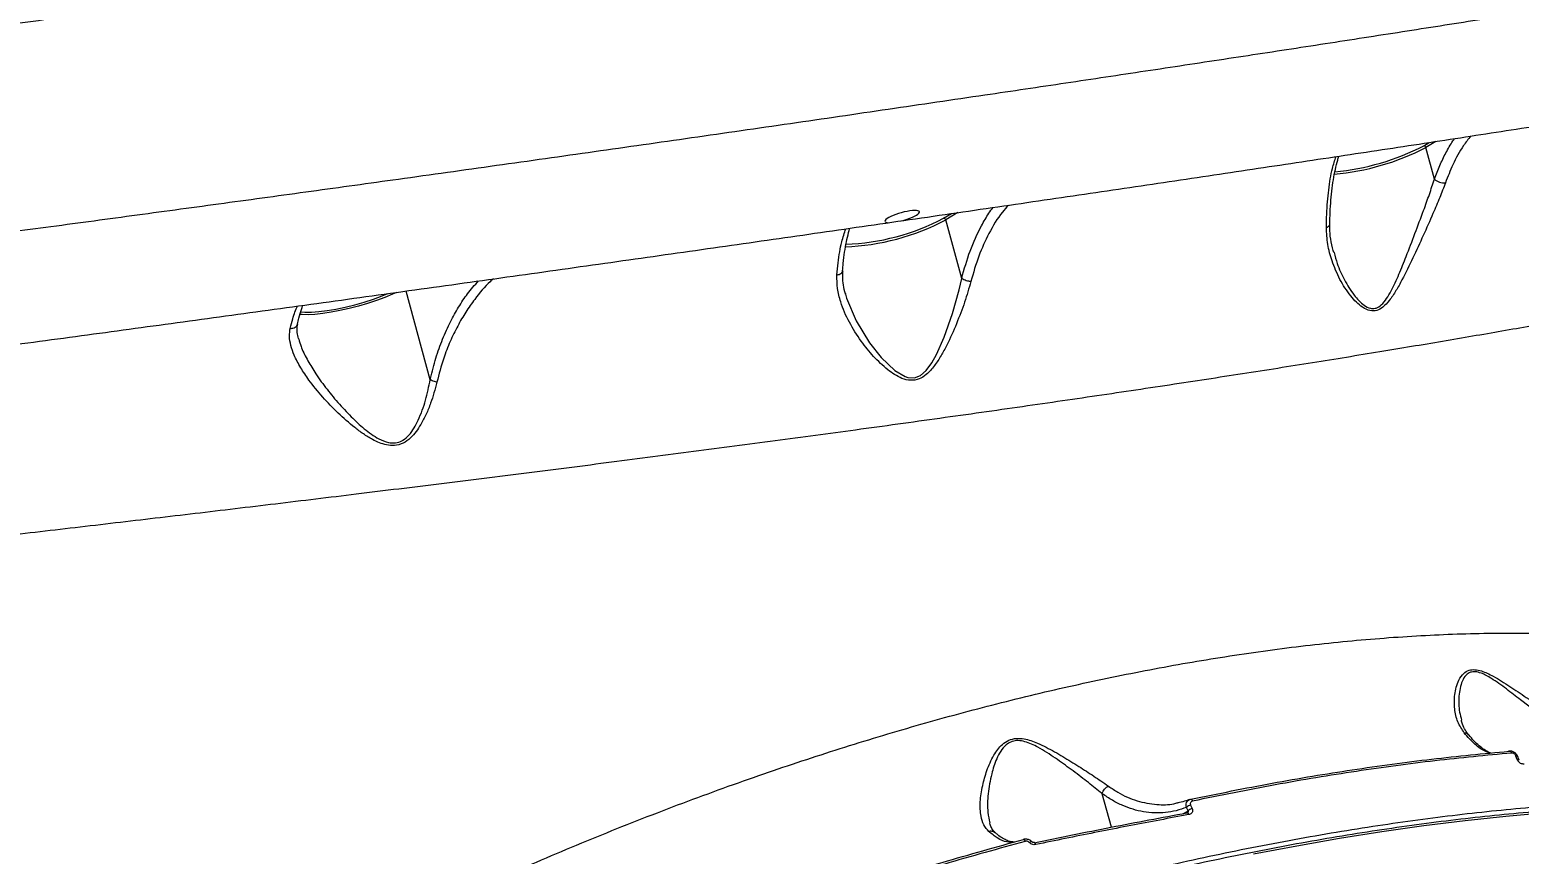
# Model space of a CAD drawing. Header units: millimetres. Extents: x -9609 to 9022, y -7175 to 8108.
# Drawn here: x -4907.3 to -4530.2, y 5036.6 to 5245.4 of the extents above; entities that cross this region are included whole.
import ezdxf

# ---------------------------------------------------------------- set-up
doc = ezdxf.new("R2010")
doc.units = ezdxf.units.MM
for name, color, linetype in [('DIKOM_ОБЪЕКТ', 7, 'Continuous'), ('DIKOM_РАЗМЕР_ЗОНА', 7, 'Continuous'), ('DIKOM_РАЗМЕР_ОБЪЕКТА', 7, 'Continuous')]:
    doc.layers.add(name, color=color, linetype=linetype)
doc.styles.add('style1', font='arial.ttf', dxfattribs={"width": 0.8})
doc.dimstyles.new('1-50', dxfattribs={"dimtxt": 300, "dimasz": 200, "dimexe": 100, "dimexo": 0, "dimgap": 100, "dimtad": 1, "dimtxsty": 'style1', "dimcen": 200, "dimclrd": 7, "dimclre": 7, "dimclrt": 7, "dimadec": 1, "dimazin": 2, "dimtfac": 1, "dimtmove": 0, "dimatfit": 2, "dimfxl": 0, "dimlwd": 25, "dimlwe": 18, "dimarcsym": 0})

# ---------------------------------------------------------------- blocks, each defined once
blk = doc.blocks.new('*D10')
at = {"layer": 'Defpoints', "color": 0, "transparency": 16777216}
for p in [(-405.54, 6589.16), (-8044.66, -3492.79), (424.09, -3492.79)]:
    blk.add_point(p, dxfattribs=at)
at = {"layer": 'DIKOM_РАЗМЕР_ОБЪЕКТА', "color": 7, "lineweight": 18, "transparency": 16777216}
for p, q in [((-405.54, 6589.16), (-8144.66, 6589.16)), ((424.09, -3492.79), (-8144.66, -3492.79))]:
    blk.add_line(p, q, dxfattribs=at)
at = {"layer": 'DIKOM_РАЗМЕР_ОБЪЕКТА', "color": 7, "lineweight": 25, "transparency": 16777216}
blk.add_line((-8044.66, 6389.16), (-8044.66, -3292.79), dxfattribs=at)
at = {"layer": 'DIKOM_РАЗМЕР_ОБЪЕКТА', "color": 7, "transparency": 16777216}
for points in [[(-8077.99, 6389.16), (-8011.32, 6389.16), (-8044.66, 6589.16)], [(-8077.99, -3292.79), (-8011.32, -3292.79), (-8044.66, -3492.79)]]:
    blk.add_solid(points, dxfattribs=at)
at = {"layer": 'DIKOM_РАЗМЕР_ОБЪЕКТА', "color": 7, "transparency": 16777216, "insert": (-8297.83, 1541.5), "char_height": 300, "attachment_point": 5, "rotation": 90, "style": 'style1'}
blk.add_mtext('10100', dxfattribs=at)
blk = doc.blocks.new('*D13')
at = {"layer": 'Defpoints', "color": 0, "transparency": 16777216}
for p in [(-4933.28, 8107.63), (-9158.98, -4977.79), (-1652.91, -4977.79)]:
    blk.add_point(p, dxfattribs=at)
at = {"layer": 'DIKOM_РАЗМЕР_ЗОНА', "color": 7, "lineweight": 18, "transparency": 16777216}
for p, q in [((-4933.28, 8107.63), (-9258.98, 8107.63)), ((-1652.91, -4977.79), (-9258.98, -4977.79))]:
    blk.add_line(p, q, dxfattribs=at)
at = {"layer": 'DIKOM_РАЗМЕР_ЗОНА', "color": 7, "lineweight": 25, "transparency": 16777216}
blk.add_line((-9158.98, 7907.63), (-9158.98, -4777.79), dxfattribs=at)
at = {"layer": 'DIKOM_РАЗМЕР_ЗОНА', "color": 7, "transparency": 16777216}
for points in [[(-9192.32, 7907.63), (-9125.65, 7907.63), (-9158.98, 8107.63)], [(-9192.32, -4777.79), (-9125.65, -4777.79), (-9158.98, -4977.79)]]:
    blk.add_solid(points, dxfattribs=at)
at = {"layer": 'DIKOM_РАЗМЕР_ЗОНА', "color": 7, "transparency": 16777216, "insert": (-9412.26, 1541.5), "char_height": 300, "attachment_point": 5, "rotation": 90, "style": 'style1'}
blk.add_mtext('13100', dxfattribs=at)

msp = doc.modelspace()

# ---------------------------------------------------------------- linework, layer by layer
at = {"layer": 'DIKOM_ОБЪЕКТ', "color": 7, "linetype": 'Continuous', "lineweight": 15}
for p, q in [((-4554.342, 5216.054), (-4552.943, 5216.886)), ((-4551.257, 5217.143), (-4553.815, 5215.623)), ((-4551.633, 5207.622), (-4553.815, 5215.623)), ((-4675.917, 5197.704), (-4673.934, 5198.883)), ((-4672.276, 5199.124), (-4675.39, 5197.273)), ((-4671.345, 5182.445), (-4675.39, 5197.273)), ((-4577.088, 5189.182), (-4577.033, 5188.99)), ((-4805.901, 5156.807), (-4812.024, 5179.251)), ((-4700.783, 5178.659), (-4700.723, 5178.421)), ((-4839.239, 5167.235), (-4839.193, 5167.084)), ((-4542.948, 5066.844), (-4542.974, 5066.873)), ((-4530.678, 5060.619), (-4530.994, 5061.482)), ((-4633.436, 5043.489), (-4635.747, 5051.958)), ((-4613.598, 5050.488), (-4613.352, 5050.563)), ((-4616.671, 5049.679), (-4616.469, 5049.733)), ((-4615.199, 5046.938), (-4614.027, 5047.635)), ((-4614.027, 5047.635), (-4614.413, 5048.491)), ((-4613.374, 5049.065), (-4612.99, 5048.211))]:
    msp.add_line(p, q, dxfattribs=at)
at = {"layer": 'DIKOM_ОБЪЕКТ', "color": 7, "linetype": 'Continuous', "lineweight": 15, "flags": 128}
for points in [[(-4700.723, 5178.421), (-4700.475, 5177.434), (-4698.055, 5171.705), (-4694.681, 5166.177), (-4691.751, 5162.407), (-4688.273, 5159.103), (-4685.677, 5157.585), (-4685.001, 5157.376), (-4683.274, 5157.299), (-4681.79, 5157.875), (-4680.315, 5159.152), (-4678.912, 5161.056), (-4677.754, 5163.152), (-4675.803, 5167.589), (-4673.684, 5173.594), (-4671.993, 5179.595), (-4671.342, 5182.434), (-4671.342, 5182.438), (-4671.342, 5182.438)], [(-4814.453, 5178.904), (-4815.462, 5178.443), (-4817.41, 5177.635), (-4819.529, 5176.852), (-4821.774, 5176.111), (-4824.096, 5175.428), (-4826.444, 5174.817), (-4828.768, 5174.293), (-4831.018, 5173.866), (-4833.143, 5173.545), (-4835.099, 5173.338), (-4836.844, 5173.25), (-4838.337, 5173.281), (-4838.954, 5173.338)], [(-4838.806, 5173.992), (-4837.618, 5173.896), (-4835.993, 5173.908), (-4834.112, 5174.049), (-4832.023, 5174.317), (-4829.775, 5174.703), (-4827.422, 5175.2), (-4825.022, 5175.794), (-4822.632, 5176.472), (-4820.31, 5177.217), (-4818.112, 5178.012), (-4816.658, 5178.594)], [(-4532.726, 5062.716), (-4532.643, 5062.736), (-4532.559, 5062.733), (-4532.474, 5062.706), (-4532.392, 5062.656), (-4532.313, 5062.585), (-4532.24, 5062.494), (-4532.174, 5062.386), (-4532.117, 5062.262)], [(-4530.175, 5060.433), (-4530.202, 5060.484), (-4530.257, 5060.536), (-4530.334, 5060.576), (-4530.432, 5060.604), (-4530.547, 5060.618), (-4530.678, 5060.619)], [(-4613.352, 5050.563), (-4613.296, 5050.579), (-4613.236, 5050.572), (-4613.173, 5050.542), (-4613.108, 5050.489), (-4613.043, 5050.416), (-4612.979, 5050.324), (-4612.919, 5050.214), (-4612.864, 5050.09)], [(-4614.334, 5047.102), (-4614.28, 5047.137), (-4614.257, 5047.143)], [(-4614.257, 5047.143), (-4614.22, 5047.145), (-4614.156, 5047.125), (-4614.09, 5047.079), (-4614.023, 5047.006), (-4613.959, 5046.911), (-4613.897, 5046.794), (-4613.84, 5046.659)], [(-4523.343, 5047.141), (-4533.542, 5046.226), (-4543.884, 5045.114), (-4554.36, 5043.805), (-4564.96, 5042.3), (-4575.676, 5040.601), (-4586.498, 5038.709), (-4597.42, 5036.626)], [(-4655.692, 5040.377), (-4655.65, 5040.39), (-4655.603, 5040.38), (-4655.55, 5040.348), (-4655.495, 5040.294), (-4655.438, 5040.219), (-4655.38, 5040.125), (-4655.321, 5040.015), (-4655.266, 5039.891)], [(-4653.572, 5039.787), (-4653.613, 5039.809), (-4653.682, 5039.809), (-4653.774, 5039.783), (-4653.884, 5039.732), (-4654.009, 5039.657), (-4654.145, 5039.562)], [(-4652.94, 5039.582), (-4652.91, 5039.582), (-4652.859, 5039.559), (-4652.806, 5039.509), (-4652.75, 5039.434), (-4652.695, 5039.335), (-4652.641, 5039.215), (-4652.588, 5039.078)]]:
    msp.add_lwpolyline(points, dxfattribs=at)
at = {"layer": 'DIKOM_ОБЪЕКТ', "color": 7, "linetype": 'Continuous', "lineweight": 15}
for centre, radius, start, end in [((-4582.137, 5269.399), 60.152, 275.02796, 297.52225), ((-4554.351, 5215.506), 0.549, 12.34545, 88.99947), ((-4582.483, 5270.647), 62.044, 275.03765, 297.52016), ((-4549.214, 5210.102), 3.465, 225.72071, 275.93424), ((-4702.887, 5249.067), 58.64, 271.98271, 297.9634), ((-4702.71, 5248.473), 57.405, 272.00792, 297.82311), ((-4675.926, 5197.156), 0.549, 12.34492, 89.01553), ((-4579.188, 5196.429), 1.084, 280.43323, 346.67098), ((-4544.072, 5065.865), 1.49, 42.53631, 89.94383), ((-4530.878, 5061.018), 0.479, 36.58271, 103.94349), ((-4612.872, 5046.929), 2.194, 103.23625, 134.62138), ((-4612.49, 5046.09), 2.179, 103.24881, 134.85481)]:
    msp.add_arc(centre, radius, start, end, dxfattribs=at)
for start_param, end_param in [(1.055701, 3.7423601), (4.5872588, 7.3388863)]:
    msp.add_ellipse((-4686.394, 5198.116), major_axis=(4.371, 1.226), ratio=0.220019, start_param=start_param, end_param=end_param, dxfattribs=at)
for points, knots in [([(-4469.843, 5310.388), (-4475.137, 5309.566), (-4485.73, 5307.921), (-4502.361, 5305.371), (-4519.495, 5302.766), (-4537.325, 5300.079), (-4555.832, 5297.313), (-4575.004, 5294.47), (-4594.621, 5291.581), (-4614.455, 5288.68), (-4634.463, 5285.77), (-4654.603, 5282.858), (-4675.027, 5279.921), (-4695.894, 5276.934), (-4717.183, 5273.902), (-4738.866, 5270.828), (-4760.697, 5267.748), (-4782.429, 5264.695), (-4804.028, 5261.673), (-4825.459, 5258.688), (-4846.879, 5255.717), (-4868.454, 5252.737), (-4890.148, 5249.755), (-4911.926, 5246.774), (-4933.535, 5243.83), (-4954.72, 5240.959), (-4975.455, 5238.163), (-4995.721, 5235.446), (-5015.684, 5232.785), (-5035.494, 5230.161), (-5055.107, 5227.581), (-5074.482, 5225.052), (-5093.392, 5222.604), (-5112.818, 5220.112), (-5132.6, 5217.603), (-5152.654, 5215.09), (-5165.319, 5213.534), (-5171.649, 5212.756)], [0, 0, 0, 0, 0.0277162, 0.0554554, 0.0831954, 0.1109107, 0.1394316, 0.1679794, 0.1965258, 0.2250477, 0.2527589, 0.2804942, 0.308231, 0.3359418, 0.3644571, 0.3929979, 0.4215384, 0.4500531, 0.4777908, 0.505552, 0.5333131, 0.5610503, 0.5895953, 0.6181663, 0.6467363, 0.6752816, 0.7029903, 0.730722, 0.7584544, 0.786163, 0.8146745, 0.8432131, 0.8717507, 0.9002629, 0.9335017, 0.9667609, 1, 1, 1, 1]), ([(-5329.972, 5150.44), (-5329.985, 5150.418), (-5330.116, 5150.185), (-5329.519, 5149.845), (-5328.083, 5149.443), (-5325.59, 5149.182), (-5322.185, 5149.051), (-5317.882, 5149.055), (-5312.719, 5149.187), (-5306.737, 5149.441), (-5299.906, 5149.819), (-5292.157, 5150.324), (-5283.471, 5150.963), (-5273.836, 5151.74), (-5263.36, 5152.645), (-5252.167, 5153.668), (-5240.298, 5154.803), (-5227.8, 5156.046), (-5214.587, 5157.402), (-5200.55, 5158.884), (-5185.681, 5160.494), (-5169.984, 5162.233), (-5153.636, 5164.081), (-5136.839, 5166.015), (-5119.633, 5168.029), (-5102.067, 5170.116), (-5084.005, 5172.292), (-5065.303, 5174.576), (-5045.969, 5176.967), (-5026.021, 5179.465), (-5005.686, 5182.041), (-4985.199, 5184.664), (-4964.601, 5187.331), (-4943.932, 5190.033), (-4923.038, 5192.791), (-4901.757, 5195.628), (-4880.112, 5198.54), (-4858.133, 5201.526), (-4836.072, 5204.553), (-4813.063, 5207.738), (-4789.139, 5211.084), (-4764.358, 5214.586), (-4739.512, 5218.133), (-4714.663, 5221.718), (-4689.876, 5225.33), (-4666.632, 5228.752), (-4644.931, 5231.979), (-4624.745, 5235.006), (-4604.883, 5238.012), (-4585.199, 5241.019), (-4565.735, 5244.022), (-4546.534, 5247.014), (-4527.819, 5249.961), (-4509.813, 5252.828), (-4492.529, 5255.61), (-4475.966, 5258.307), (-4459.984, 5260.941), (-4444.465, 5263.533), (-4429.458, 5266.075), (-4415.004, 5268.562), (-4401.275, 5270.965), (-4388.416, 5273.258), (-4376.429, 5275.439), (-4365.302, 5277.51), (-4354.95, 5279.485), (-4345.3, 5281.379), (-4336.403, 5283.184), (-4328.292, 5284.895), (-4321.068, 5286.49), (-4314.807, 5287.949), (-4309.494, 5289.274), (-4305.101, 5290.469), (-4301.59, 5291.545), (-4298.93, 5292.511), (-4297.228, 5293.352), (-4296.434, 5293.972), (-4296.565, 5294.254), (-4296.609, 5294.347)], [0, 0, 0, 0, 0.001385, 0.0145913, 0.0281764, 0.0417741, 0.055372, 0.0689572, 0.0821837, 0.0954218, 0.1086596, 0.1218862, 0.1354982, 0.1491228, 0.1627472, 0.1763593, 0.1895867, 0.2028259, 0.2160651, 0.2292927, 0.2429049, 0.2565298, 0.2701548, 0.2837667, 0.2969774, 0.3101995, 0.323421, 0.3366318, 0.3502248, 0.3638306, 0.377436, 0.3910291, 0.4042406, 0.4174639, 0.4306871, 0.4438985, 0.457494, 0.4711018, 0.4847092, 0.4983044, 0.5135873, 0.5288788, 0.5441619, 0.5597743, 0.575397, 0.5910097, 0.6042386, 0.6174788, 0.6307192, 0.6439484, 0.6575617, 0.6711873, 0.6848134, 0.6984267, 0.7116328, 0.7248506, 0.7380683, 0.7512744, 0.764863, 0.778464, 0.792065, 0.8056534, 0.8188814, 0.8321208, 0.8453601, 0.858588, 0.8722021, 0.8858288, 0.8994554, 0.9130696, 0.926293, 0.9395278, 0.9527626, 0.9659858, 0.9795953, 0.9932172, 1, 1, 1, 1]), ([(-5330.005, 5150.439), (-5330.004, 5150.363), (-5329.994, 5149.245), (-5329.665, 5147.111), (-5329.017, 5144.107), (-5328.055, 5141.246), (-5326.854, 5138.555), (-5325.432, 5136.054), (-5323.831, 5133.764), (-5322.09, 5131.701), (-5320.255, 5129.875), (-5318.375, 5128.292), (-5316.497, 5126.947), (-5314.662, 5125.823), (-5312.895, 5124.897), (-5311.214, 5124.144), (-5309.621, 5123.534), (-5308.109, 5123.041), (-5306.662, 5122.643), (-5305.259, 5122.321), (-5303.877, 5122.061), (-5302.48, 5121.85), (-5301.015, 5121.681), (-5299.4, 5121.547), (-5297.454, 5121.445), (-5294.902, 5121.391), (-5291.926, 5121.414), (-5288.611, 5121.508), (-5285.211, 5121.653), (-5281.577, 5121.848), (-5277.652, 5122.094), (-5273.529, 5122.383), (-5269.177, 5122.712), (-5264.565, 5123.086), (-5259.705, 5123.5), (-5254.581, 5123.956), (-5249.188, 5124.454), (-5243.52, 5124.995), (-5237.592, 5125.576), (-5231.401, 5126.198), (-5224.951, 5126.86), (-5218.229, 5127.565), (-5211.247, 5128.309), (-5204.029, 5129.091), (-5196.595, 5129.908), (-5188.933, 5130.762), (-5181.03, 5131.653), (-5172.871, 5132.585), (-5164.474, 5133.553), (-5155.854, 5134.558), (-5147.005, 5135.6), (-5137.927, 5136.678), (-5128.648, 5137.789), (-5119.174, 5138.934), (-5109.51, 5140.109), (-5099.638, 5141.319), (-5089.571, 5142.562), (-5079.334, 5143.834), (-5068.956, 5145.131), (-5058.438, 5146.455), (-5047.757, 5147.806), (-5036.906, 5149.187), (-5025.893, 5150.597), (-5014.746, 5152.031), (-5003.461, 5153.491), (-4992.036, 5154.976), (-4980.494, 5156.484), (-4968.858, 5158.012), (-4957.135, 5159.558), (-4945.316, 5161.124), (-4933.401, 5162.71), (-4921.408, 5164.314), (-4909.358, 5165.932), (-4897.27, 5167.562), (-4885.156, 5169.203), (-4872.999, 5170.856), (-4860.779, 5172.525), (-4848.485, 5174.211), (-4836.133, 5175.911), (-4823.74, 5177.624), (-4811.32, 5179.348), (-4798.894, 5181.079), (-4786.477, 5182.816), (-4774.087, 5184.556), (-4761.742, 5186.296), (-4749.458, 5188.035), (-4737.25, 5189.77), (-4725.126, 5191.5), (-4713.062, 5193.228), (-4701.027, 5194.959), (-4689.008, 5196.694), (-4677.03, 5198.431), (-4665.128, 5200.164), (-4653.338, 5201.887), (-4641.693, 5203.597), (-4630.174, 5205.295), (-4618.765, 5206.984), (-4607.455, 5208.666), (-4596.271, 5210.337), (-4585.222, 5211.995), (-4574.306, 5213.64), (-4563.518, 5215.274), (-4552.892, 5216.892), (-4542.435, 5218.492), (-4532.145, 5220.074), (-4522.001, 5221.642), (-4512.026, 5223.193), (-4502.253, 5224.72), (-4492.717, 5226.219), (-4483.415, 5227.69), (-4474.313, 5229.139), (-4465.402, 5230.566), (-4456.693, 5231.97), (-4448.211, 5233.348), (-4439.952, 5234.7), (-4431.914, 5236.026), (-4424.116, 5237.323), (-4416.572, 5238.588), (-4409.279, 5239.824), (-4402.22, 5241.03), (-4395.403, 5242.209), (-4388.847, 5243.354), (-4382.572, 5244.464), (-4376.59, 5245.536), (-4370.867, 5246.576), (-4365.402, 5247.585), (-4360.192, 5248.563), (-4355.258, 5249.507), (-4350.592, 5250.419), (-4346.19, 5251.299), (-4342.041, 5252.151), (-4338.156, 5252.974), (-4334.52, 5253.771), (-4331.11, 5254.551), (-4327.879, 5255.328), (-4324.746, 5256.132), (-4321.87, 5256.936), (-4319.422, 5257.702), (-4317.461, 5258.392), (-4315.876, 5259.013), (-4314.476, 5259.619), (-4313.123, 5260.267), (-4311.786, 5260.976), (-4310.441, 5261.766), (-4309.069, 5262.663), (-4307.66, 5263.693), (-4306.21, 5264.884), (-4304.727, 5266.265), (-4303.231, 5267.86), (-4301.755, 5269.686), (-4300.343, 5271.748), (-4299.046, 5274.034), (-4297.912, 5276.521), (-4296.985, 5279.172), (-4296.297, 5281.95), (-4295.86, 5284.911), (-4295.708, 5288.007), (-4295.922, 5291.163), (-4296.204, 5293.293), (-4296.485, 5294.334), (-4296.497, 5294.378)], [0, 0, 0, 0, 0.000151, 0.0022299, 0.0042696, 0.006273, 0.0082427, 0.0101806, 0.0120874, 0.0139624, 0.0158039, 0.0176105, 0.0193842, 0.0211337, 0.0228783, 0.0246422, 0.0264565, 0.0283648, 0.0304196, 0.0326837, 0.0352357, 0.0381801, 0.0416652, 0.0459232, 0.0513732, 0.058981, 0.0693769, 0.078335, 0.0867503, 0.095661, 0.1041652, 0.112402, 0.1206194, 0.1287103, 0.1367363, 0.1447199, 0.1526793, 0.1606292, 0.1685839, 0.1764552, 0.1843489, 0.1922583, 0.2001661, 0.2080499, 0.215891, 0.2236757, 0.2314965, 0.2393436, 0.2471808, 0.2550151, 0.2628541, 0.270704, 0.2785713, 0.2863859, 0.2942074, 0.3020537, 0.3099093, 0.3177566, 0.3255778, 0.33336, 0.3411468, 0.3489786, 0.3568004, 0.3646188, 0.3724413, 0.3802744, 0.388123, 0.3959439, 0.403746, 0.411562, 0.4193846, 0.4272063, 0.4350177, 0.442812, 0.4505806, 0.4583327, 0.4661166, 0.4739269, 0.4817576, 0.4896044, 0.497461, 0.5053219, 0.5131802, 0.5210299, 0.5288652, 0.5366814, 0.5444726, 0.552234, 0.5599766, 0.5677579, 0.57558, 0.5834253, 0.5912771, 0.5991142, 0.6069199, 0.61468, 0.6224804, 0.6302921, 0.6380978, 0.6459042, 0.6537179, 0.6615453, 0.6693983, 0.6772014, 0.6850253, 0.692883, 0.700753, 0.7086123, 0.7164371, 0.7242113, 0.7319944, 0.7398299, 0.7476588, 0.7554876, 0.763323, 0.7711721, 0.7790431, 0.786879, 0.7947119, 0.8025837, 0.810476, 0.8183714, 0.8262467, 0.8340873, 0.8419157, 0.8498342, 0.8577591, 0.8657007, 0.8736725, 0.8816902, 0.8897718, 0.8979486, 0.9061514, 0.9145229, 0.9231334, 0.9321431, 0.9419775, 0.9502002, 0.9559221, 0.9600006, 0.963415, 0.966304, 0.9688088, 0.9710356, 0.9730671, 0.9749691, 0.9767959, 0.978592, 0.980386, 0.982198, 0.9840412, 0.9859173, 0.9878199, 0.9897406, 0.9916721, 0.9936097, 0.9957469, 0.9978486, 0.9999095, 1, 1, 1, 1]), ([(-4551.633, 5207.622), (-4551.194, 5208.779), (-4550.315, 5211.093), (-4548.741, 5214.291), (-4547.484, 5216.559), (-4546.694, 5217.664), (-4546.551, 5217.863)], [0, 0, 0, 0, 0.307085, 0.6141368, 0.9301342, 1, 1, 1, 1]), ([(-4542.472, 5218.487), (-4543.087, 5217.71), (-4544.759, 5215.595), (-4546.916, 5211.604), (-4548.249, 5208.204), (-4548.856, 5206.656)], [0, 0, 0, 0, 0.2402959, 0.6540025, 1, 1, 1, 1]), ([(-4578.992, 5195.363), (-4578.973, 5196.485), (-4578.915, 5199.856), (-4578.475, 5205.002), (-4577.665, 5209.894), (-4576.882, 5212.325), (-4576.569, 5213.301)], [0, 0, 0, 0, 0.1554354, 0.4670056, 0.786258, 1, 1, 1, 1]), ([(-4578.119, 5196.18), (-4578.109, 5196.891), (-4578.084, 5198.742), (-4577.917, 5201.552), (-4577.634, 5204.607), (-4577.241, 5207.459), (-4576.741, 5210.068), (-4576.264, 5212.064), (-4575.926, 5213.085), (-4575.817, 5213.414)], [0, 0, 0, 0, 0.101868, 0.2651622, 0.4291939, 0.5937108, 0.758375, 0.9220802, 1, 1, 1, 1]), ([(-4548.856, 5206.656), (-4549.321, 5205.422), (-4550.264, 5202.917), (-4552.189, 5198.412), (-4554.481, 5193.267), (-4557.094, 5187.592), (-4559.376, 5182.913), (-4561.342, 5179.319), (-4562.914, 5176.946), (-4564.526, 5175.183), (-4566.221, 5174.22), (-4568.066, 5174.18), (-4569.845, 5175.046), (-4571.45, 5176.404), (-4573.485, 5178.704), (-4575.697, 5182.202), (-4577.586, 5186.64), (-4578.78, 5191.072), (-4578.921, 5193.924), (-4578.992, 5195.363)], [0, 0, 0, 0, 0.0629205, 0.1277888, 0.2147701, 0.304165, 0.3947461, 0.4415366, 0.4882107, 0.5268373, 0.5575695, 0.588537, 0.6242872, 0.6582076, 0.6928795, 0.7739233, 0.8569708, 0.9277888, 1, 1, 1, 1]), ([(-4577.033, 5188.99), (-4576.794, 5188.072), (-4576.176, 5185.706), (-4574.492, 5182.043), (-4572.573, 5178.912), (-4570.821, 5176.803), (-4569.458, 5175.577), (-4568.03, 5174.822), (-4566.956, 5174.797), (-4566.012, 5175.051), (-4564.927, 5175.761), (-4563.694, 5177.306), (-4562.219, 5179.922), (-4560.589, 5183.488), (-4558.651, 5188.399), (-4556.554, 5193.824), (-4554.583, 5199.123), (-4552.885, 5203.771), (-4552.05, 5206.339), (-4551.633, 5207.622)], [0, 0, 0, 0, 0.0536579, 0.1383025, 0.2228156, 0.2576118, 0.2923048, 0.3281911, 0.3531467, 0.3595207, 0.3908625, 0.431605, 0.4726431, 0.5557175, 0.6389375, 0.7446806, 0.8502912, 0.9252072, 1, 1, 1, 1]), ([(-4659.496, 5200.989), (-4660.018, 5200.421), (-4661.871, 5198.406), (-4664.415, 5194.068), (-4667.142, 5188.202), (-4668.391, 5183.865), (-4669.022, 5181.675)], [0, 0, 0, 0, 0.1220028, 0.4329285, 0.7134999, 1, 1, 1, 1]), ([(-4671.345, 5182.445), (-4670.681, 5184.812), (-4669.336, 5189.603), (-4666.84, 5194.957), (-4664.8, 5198.509), (-4663.747, 5199.939), (-4663.394, 5200.419)], [0, 0, 0, 0, 0.3451548, 0.6987242, 0.8989987, 1, 1, 1, 1]), ([(-4702.928, 5183.336), (-4702.834, 5184.36), (-4702.558, 5187.38), (-4701.879, 5191.482), (-4701.051, 5193.943), (-4700.692, 5195.009)], [0, 0, 0, 0, 0.2256225, 0.6649063, 1, 1, 1, 1]), ([(-4701.493, 5184.377), (-4701.445, 5185.011), (-4701.321, 5186.668), (-4700.999, 5189.125), (-4700.543, 5191.729), (-4700.087, 5193.751), (-4699.756, 5194.799), (-4699.641, 5195.16)], [0, 0, 0, 0, 0.1498964, 0.391664, 0.6329781, 0.8735958, 1, 1, 1, 1]), ([(-4577.123, 5188.979), (-4577.18, 5189.151), (-4577.554, 5190.283), (-4577.915, 5192.363), (-4578.2, 5194.599), (-4578.139, 5195.852), (-4578.123, 5196.178)], [0, 0, 0, 0, 0.0730424, 0.4796696, 0.8647327, 1, 1, 1, 1]), ([(-4428.072, 5191.625), (-4429.374, 5191.208), (-4431.978, 5190.373), (-4437.059, 5188.955), (-4443.004, 5187.418), (-4450.131, 5185.697), (-4458.507, 5183.789), (-4468.219, 5181.687), (-4479.073, 5179.443), (-4491.082, 5177.061), (-4504.237, 5174.549), (-4518.104, 5171.995), (-4532.582, 5169.414), (-4547.564, 5166.826), (-4563.455, 5164.16), (-4580.242, 5161.426), (-4597.889, 5158.635), (-4616.402, 5155.788), (-4635.747, 5152.896), (-4655.977, 5149.952), (-4676.805, 5147.002), (-4697.726, 5144.112), (-4718.546, 5141.301), (-4739.171, 5138.576), (-4760.175, 5135.854), (-4781.501, 5133.141), (-4803.078, 5130.444), (-4824.307, 5127.834), (-4845.119, 5125.313), (-4865.462, 5122.882), (-4885.79, 5120.484), (-4906.025, 5118.128), (-4926.14, 5115.813), (-4939.212, 5114.333), (-4945.745, 5113.593)], [0, 0, 0, 0, 0.0283336, 0.0566672, 0.0852828, 0.1138983, 0.1455323, 0.1771903, 0.2088241, 0.2413899, 0.2739832, 0.3065489, 0.3371872, 0.3678493, 0.3984874, 0.4300098, 0.4615586, 0.49308, 0.5257425, 0.5584052, 0.5915371, 0.6246696, 0.6557868, 0.6869292, 0.7180485, 0.7500729, 0.7821242, 0.8141501, 0.844705, 0.8752829, 0.9058377, 0.9372171, 0.96862, 1, 1, 1, 1]), ([(-4805.901, 5156.807), (-4805.877, 5156.916), (-4805.476, 5158.785), (-4804.536, 5162.31), (-4802.833, 5167.103), (-4800.884, 5171.41), (-4798.748, 5175.215), (-4796.428, 5178.788), (-4794.627, 5180.765), (-4793.675, 5181.81)], [0, 0, 0, 0, 0.0104799, 0.1797065, 0.3494921, 0.5188776, 0.6729781, 0.8271051, 1, 1, 1, 1]), ([(-4789.926, 5182.335), (-4790.2, 5182.102), (-4791.894, 5180.659), (-4794.221, 5177.8), (-4796.926, 5173.978), (-4799.009, 5170.413), (-4800.892, 5166.507), (-4802.743, 5161.824), (-4803.686, 5158.223), (-4804.222, 5156.174)], [0, 0, 0, 0, 0.0419379, 0.2594506, 0.3961039, 0.5327391, 0.6734498, 0.8141319, 1, 1, 1, 1]), ([(-4669.022, 5181.675), (-4669.519, 5179.941), (-4670.526, 5176.425), (-4672.608, 5170.973), (-4674.644, 5166.423), (-4676.537, 5162.878), (-4678.203, 5160.304), (-4680.02, 5158.207), (-4682.1, 5156.858), (-4684.303, 5156.489), (-4686.434, 5157.041), (-4688.354, 5158.059), (-4690.84, 5159.851), (-4693.743, 5162.678), (-4697.03, 5166.748), (-4699.949, 5171.378), (-4701.906, 5175.888), (-4702.931, 5179.924), (-4702.929, 5182.189), (-4702.928, 5183.336)], [0, 0, 0, 0, 0.0827067, 0.1677659, 0.2527875, 0.296584, 0.3403123, 0.38515, 0.4167786, 0.4486984, 0.482866, 0.5140001, 0.5458374, 0.6199864, 0.695634, 0.7852667, 0.8772536, 0.9378622, 1, 1, 1, 1]), ([(-4702.928, 5183.336), (-4702.887, 5183.342), (-4702.698, 5183.371), (-4702.318, 5183.475), (-4701.878, 5183.717), (-4701.573, 5184.044), (-4701.542, 5184.282), (-4701.53, 5184.382)], [0, 0, 0, 0, 0.0536234, 0.2460852, 0.5229454, 0.8000173, 1, 1, 1, 1]), ([(-4700.76, 5178.426), (-4700.772, 5178.462), (-4701.029, 5179.246), (-4701.289, 5180.773), (-4701.519, 5182.714), (-4701.425, 5183.883), (-4701.389, 5184.33)], [0, 0, 0, 0, 0.0178092, 0.3867114, 0.7651549, 1, 1, 1, 1]), ([(-4671.342, 5182.438), (-4671.342, 5182.438), (-4671.343, 5182.44), (-4671.345, 5182.442), (-4671.345, 5182.444), (-4671.345, 5182.445)], [0, 0, 0, 0, 0.3157615, 0.7929016, 1, 1, 1, 1]), ([(-4669.022, 5181.675), (-4669.063, 5181.676), (-4669.222, 5181.683), (-4669.604, 5181.726), (-4670.174, 5181.854), (-4670.842, 5182.1), (-4671.166, 5182.319), (-4671.342, 5182.438)], [0, 0, 0, 0, 0.0513311, 0.1964974, 0.4490969, 0.7016441, 1, 1, 1, 1]), ([(-4841.358, 5169.808), (-4841.147, 5170.627), (-4840.62, 5172.667), (-4839.989, 5174.55), (-4839.545, 5175.437), (-4839.542, 5175.443)], [0, 0, 0, 0, 0.3991071, 0.9956942, 1, 1, 1, 1]), ([(-4839.482, 5170.903), (-4839.376, 5171.4), (-4839.092, 5172.735), (-4838.638, 5174.317), (-4838.268, 5175.299), (-4838.141, 5175.636)], [0, 0, 0, 0, 0.2803211, 0.7526325, 1, 1, 1, 1]), ([(-4841.358, 5169.808), (-4841.319, 5169.807), (-4841.195, 5169.802), (-4840.855, 5169.819), (-4840.356, 5169.936), (-4839.865, 5170.248), (-4839.573, 5170.594), (-4839.536, 5170.838), (-4839.525, 5170.912)], [0, 0, 0, 0, 0.0449676, 0.1392307, 0.3897343, 0.6400447, 0.8902465, 1, 1, 1, 1]), ([(-4839.262, 5167.222), (-4839.377, 5167.727), (-4839.61, 5168.751), (-4839.658, 5169.985), (-4839.517, 5170.658), (-4839.462, 5170.92)], [0, 0, 0, 0, 0.3717566, 0.7547666, 1, 1, 1, 1]), ([(-4804.222, 5156.174), (-4804.703, 5154.39), (-4805.431, 5151.686), (-4806.9, 5148.092), (-4808.122, 5145.693), (-4809.447, 5143.654), (-4810.877, 5141.986), (-4812.704, 5140.619), (-4814.878, 5140.014), (-4816.958, 5140.208), (-4818.806, 5140.8), (-4820.769, 5141.746), (-4822.859, 5143.049), (-4825.805, 5145.253), (-4829.31, 5148.358), (-4833.213, 5152.415), (-4836.383, 5156.295), (-4838.783, 5159.858), (-4840.327, 5162.785), (-4841.264, 5165.462), (-4841.654, 5167.759), (-4841.453, 5169.155), (-4841.358, 5169.808)], [0, 0, 0, 0, 0.0867779, 0.1315324, 0.1762562, 0.2078805, 0.2400656, 0.2736937, 0.3076327, 0.3372159, 0.3648067, 0.393062, 0.4333454, 0.4736689, 0.5563608, 0.6423816, 0.7300148, 0.7923664, 0.8559825, 0.9051994, 0.9556715, 1, 1, 1, 1]), ([(-4839.193, 5167.084), (-4839.019, 5166.475), (-4838.544, 5164.809), (-4837.166, 5161.997), (-4835.081, 5158.518), (-4832.465, 5154.837), (-4829.362, 5151.033), (-4826.058, 5147.527), (-4822.673, 5144.31), (-4819.517, 5142.043), (-4816.78, 5140.863), (-4814.722, 5140.69), (-4813.491, 5141.085), (-4812.325, 5141.755), (-4811.19, 5142.786), (-4809.951, 5144.555), (-4808.452, 5147.501), (-4806.932, 5151.607), (-4806.285, 5155.104), (-4805.897, 5156.798), (-4805.897, 5156.799)], [0, 0, 0, 0, 0.0412085, 0.112717, 0.1843165, 0.2698729, 0.3557566, 0.4414395, 0.5179796, 0.5941226, 0.6380861, 0.6678077, 0.6973017, 0.7020685, 0.7364382, 0.7742345, 0.8121754, 0.9059733, 0.9999228, 1, 1, 1, 1]), ([(-4805.897, 5156.799), (-4805.898, 5156.8), (-4805.899, 5156.801), (-4805.9, 5156.804), (-4805.9, 5156.806), (-4805.901, 5156.807)], [0, 0, 0, 0, 0.3242618, 0.70224, 1, 1, 1, 1]), ([(-4804.222, 5156.174), (-4804.265, 5156.181), (-4804.468, 5156.217), (-4804.89, 5156.32), (-4805.456, 5156.523), (-4805.75, 5156.707), (-4805.897, 5156.799)], [0, 0, 0, 0, 0.0657877, 0.317111, 0.6585909, 1, 1, 1, 1]), ([(-4905.711, 4966.848), (-4900.541, 4970.172), (-4890.2, 4976.818), (-4874.108, 4986.507), (-4857.62, 4995.963), (-4840.138, 5005.462), (-4821.723, 5014.911), (-4802.398, 5024.232), (-4782.635, 5033.169), (-4762.481, 5041.669), (-4741.999, 5049.685), (-4721.854, 5056.955), (-4702.114, 5063.487), (-4682.836, 5069.303), (-4663.487, 5074.566), (-4644.132, 5079.229), (-4624.839, 5083.256), (-4605.625, 5086.63), (-4586.574, 5089.301), (-4567.673, 5091.246), (-4549.223, 5092.411), (-4531.66, 5092.779), (-4515.086, 5092.399), (-4499.507, 5091.335), (-4484.474, 5089.572), (-4470.062, 5087.091), (-4456.339, 5083.889), (-4443.676, 5080.065), (-4432.074, 5075.668), (-4421.518, 5070.749), (-4411.735, 5065.223), (-4402.9, 5059.027), (-4396.836, 5054.151), (-4394.065, 5051.201), (-4393.596, 5050.702)], [0, 0, 0, 0, 0.02906026, 0.05812006, 0.08746847, 0.11681725, 0.14926331, 0.18173242, 0.2141767, 0.24757817, 0.28100612, 0.31440666, 0.34582998, 0.37727814, 0.40870186, 0.44103191, 0.47338995, 0.50572018, 0.53922016, 0.57271899, 0.60670016, 0.6406814, 0.67259698, 0.70453852, 0.73645375, 0.76930044, 0.80217253, 0.83501922, 0.86635782, 0.8977189, 0.92905759, 0.96124159, 0.99344954, 1, 1, 1, 1]), ([(-4544.07, 5067.356), (-4544.671, 5068.262), (-4545.888, 5070.099), (-4546.617, 5073.432), (-4546.622, 5076.447), (-4546.161, 5078.926), (-4545.485, 5080.797), (-4544.461, 5082.356), (-4543.019, 5083.274), (-4541.43, 5083.46), (-4539.812, 5083.112), (-4538.238, 5082.479), (-4535.811, 5081.233), (-4532.514, 5079.127), (-4527.875, 5075.991), (-4523.654, 5073.183), (-4519.915, 5070.837), (-4516.822, 5068.986), (-4513.484, 5067.116), (-4511.413, 5066.08), (-4510.362, 5065.554)], [0, 0, 0, 0, 0.0820705, 0.1664747, 0.2508353, 0.2942476, 0.3376009, 0.3839936, 0.4157841, 0.4428472, 0.4698417, 0.493984, 0.5187233, 0.5886198, 0.6603807, 0.7589162, 0.8097113, 0.8604924, 0.9291631, 1, 1, 1, 1]), ([(-4512.309, 5063.48), (-4513.322, 5064.083), (-4515.381, 5065.307), (-4519.457, 5067.986), (-4524.303, 5071.451), (-4529.144, 5075.18), (-4533.437, 5078.508), (-4536.728, 5080.917), (-4539.413, 5082.425), (-4541.268, 5082.918), (-4542.65, 5082.77), (-4543.82, 5081.929), (-4544.664, 5080.463), (-4545.211, 5078.624), (-4545.534, 5075.947), (-4545.5, 5073.18), (-4544.942, 5071.284), (-4544.746, 5070.615)], [0, 0, 0, 0, 0.0818466, 0.1664392, 0.283895, 0.4047794, 0.4811674, 0.5588406, 0.609785, 0.6370783, 0.6641628, 0.696884, 0.7407511, 0.7905789, 0.8404999, 0.9437666, 1, 1, 1, 1]), ([(-4542.981, 5066.865), (-4543.271, 5067.248), (-4543.897, 5068.076), (-4544.498, 5069.324), (-4544.735, 5070.242), (-4544.827, 5070.6)], [0, 0, 0, 0, 0.3445711, 0.7446479, 1, 1, 1, 1]), ([(-4664.471, 5042.371), (-4664.935, 5042.908), (-4665.877, 5043.998), (-4666.598, 5046.519), (-4666.747, 5049.844), (-4666.174, 5053.795), (-4665.036, 5057.838), (-4663.699, 5060.959), (-4662.254, 5063.161), (-4661.065, 5064.491), (-4659.486, 5065.583), (-4657.525, 5066.057), (-4655.581, 5065.893), (-4653.814, 5065.422), (-4651.167, 5064.401), (-4647.731, 5062.582), (-4643.616, 5060.101), (-4639.69, 5057.591), (-4636.507, 5055.488), (-4634.793, 5054.295), (-4634.149, 5053.847)], [0, 0, 0, 0, 0.0631577, 0.1282527, 0.2159334, 0.3060549, 0.3825681, 0.4604892, 0.4898747, 0.5197476, 0.550549, 0.581648, 0.6087152, 0.6339853, 0.6598571, 0.7307972, 0.8036852, 0.8782883, 0.9542708, 1, 1, 1, 1]), ([(-4635.748, 5051.967), (-4635.749, 5051.967), (-4635.899, 5052.108), (-4637.198, 5053.103), (-4639.649, 5055.108), (-4643.508, 5058.016), (-4647.594, 5060.98), (-4650.974, 5063.201), (-4653.63, 5064.542), (-4655.312, 5065.183), (-4656.993, 5065.485), (-4658.148, 5065.334), (-4659.184, 5064.977), (-4660.344, 5064.231), (-4661.544, 5062.698), (-4662.81, 5060.213), (-4663.972, 5056.521), (-4664.747, 5051.868), (-4664.884, 5047.663), (-4664.421, 5045.436), (-4664.239, 5044.559)], [0, 0, 0, 0, 0.0000631, 0.0149611, 0.1066273, 0.2002853, 0.2883544, 0.3781298, 0.4078969, 0.4382068, 0.4678568, 0.4922342, 0.4973331, 0.5265911, 0.5675292, 0.6103658, 0.694699, 0.8082792, 0.9245207, 1, 1, 1, 1]), ([(-4537.305, 5062.236), (-4537.81, 5062.36), (-4539.118, 5062.68), (-4541.402, 5064.352), (-4543.175, 5066.348), (-4544.07, 5067.356)], [0, 0, 0, 0, 0.23740771, 0.61480719, 1, 1, 1, 1]), ([(-4537.305, 5062.236), (-4537.472, 5062.295), (-4538.005, 5062.482), (-4539.016, 5063.084), (-4540.301, 5064.065), (-4541.615, 5065.296), (-4542.508, 5066.339), (-4542.944, 5066.848)], [0, 0, 0, 0, 0.1063133, 0.3386061, 0.5639171, 0.7873674, 1, 1, 1, 1]), ([(-4613.352, 5050.563), (-4606.453, 5051.964), (-4592.655, 5054.767), (-4572.311, 5058.113), (-4552.243, 5060.87), (-4539.231, 5062.101), (-4532.726, 5062.716)], [0, 0, 0, 0, 0.24847569, 0.49695497, 0.74847509, 1, 1, 1, 1]), ([(-4532.117, 5062.262), (-4538.553, 5061.653), (-4551.425, 5060.436), (-4571.433, 5057.7), (-4591.883, 5054.349), (-4605.87, 5051.51), (-4612.864, 5050.09)], [0, 0, 0, 0, 0.2484759, 0.4969558, 0.748471, 1, 1, 1, 1]), ([(-4530.512, 5061.296), (-4530.591, 5061.484), (-4530.769, 5061.912), (-4531.333, 5062.429), (-4532.033, 5062.732), (-4532.565, 5062.769), (-4532.814, 5062.71), (-4532.847, 5062.702)], [0, 0, 0, 0, 0.2072282, 0.4695182, 0.7319225, 0.9649148, 1, 1, 1, 1]), ([(-4530.994, 5061.482), (-4531.028, 5061.56), (-4531.101, 5061.725), (-4531.295, 5061.955), (-4531.548, 5062.143), (-4531.839, 5062.259), (-4532.025, 5062.261), (-4532.117, 5062.262)], [0, 0, 0, 0, 0.1799239, 0.3803323, 0.5811483, 0.7910645, 1, 1, 1, 1]), ([(-4530.176, 5060.437), (-4530.25, 5060.638), (-4530.355, 5060.926), (-4530.461, 5061.215), (-4530.493, 5061.302)], [0, 0, 0, 0, 0.6997865, 1, 1, 1, 1]), ([(-4528.914, 5059.461), (-4529.058, 5059.458), (-4529.348, 5059.452), (-4529.809, 5059.624), (-4530.212, 5059.907), (-4530.515, 5060.255), (-4530.626, 5060.504), (-4530.678, 5060.619)], [0, 0, 0, 0, 0.2130162, 0.426302, 0.6304982, 0.8287825, 1, 1, 1, 1]), ([(-4635.748, 5051.967), (-4635.686, 5052.172), (-4635.563, 5052.583), (-4635.172, 5053.153), (-4634.719, 5053.566), (-4634.362, 5053.768), (-4634.186, 5053.833), (-4634.149, 5053.847)], [0, 0, 0, 0, 0.252467, 0.5049842, 0.7576197, 0.9486969, 1, 1, 1, 1]), ([(-4634.149, 5053.847), (-4633.368, 5053.324), (-4631.021, 5051.754), (-4626.913, 5049.964), (-4622.142, 5049.127), (-4618.686, 5049.105), (-4616.983, 5049.59), (-4616.671, 5049.679)], [0, 0, 0, 0, 0.138607, 0.4164214, 0.7011131, 0.9452311, 1, 1, 1, 1]), ([(-4952.126, 4881.182), (-4948.793, 4883.652), (-4939.814, 4890.306), (-4924.571, 4900.961), (-4906.282, 4913.043), (-4887.178, 4924.931), (-4867.306, 4936.578), (-4846.713, 4947.935), (-4825.852, 4958.753), (-4804.804, 4969.007), (-4783.647, 4978.687), (-4762.037, 4987.948), (-4740.031, 4996.741), (-4717.698, 5005.023), (-4695.528, 5012.611), (-4673.595, 5019.496), (-4651.964, 5025.683), (-4630.282, 5031.274), (-4608.625, 5036.222), (-4587.069, 5040.495), (-4566.089, 5043.998), (-4545.744, 5046.737), (-4526.078, 5048.735), (-4506.768, 5050.025), (-4487.901, 5050.571), (-4469.553, 5050.352), (-4452.128, 5049.375), (-4435.665, 5047.66), (-4420.18, 5045.243), (-4405.419, 5042.086), (-4391.469, 5038.168), (-4378.397, 5033.484), (-4367, 5028.361), (-4357.119, 5022.942), (-4348.645, 5017.322), (-4341.876, 5012.093), (-4338.295, 5008.551), (-4336.943, 5007.215)], [0, 0, 0, 0, 0.0172736, 0.0465353, 0.0758192, 0.1050803, 0.1351912, 0.1653274, 0.1954389, 0.2247005, 0.2539836, 0.2832454, 0.3133569, 0.3434921, 0.3736043, 0.402865, 0.4321486, 0.4614092, 0.4915203, 0.5216559, 0.551767, 0.5810282, 0.6103115, 0.6395728, 0.6696842, 0.6998196, 0.729931, 0.7591923, 0.7884759, 0.8177373, 0.8478485, 0.8779841, 0.9080951, 0.933562, 0.959058, 0.9845543, 1, 1, 1, 1]), ([(-4635.747, 5051.958), (-4635.748, 5051.959), (-4635.748, 5051.961), (-4635.748, 5051.964), (-4635.748, 5051.966), (-4635.748, 5051.967)], [0, 0, 0, 0, 0.4579657, 0.8234636, 1, 1, 1, 1]), ([(-4614.413, 5048.491), (-4615.285, 5048.188), (-4617.03, 5047.584), (-4619.748, 5047.13), (-4622.525, 5047.027), (-4626.145, 5047.401), (-4629.723, 5048.492), (-4633.186, 5050.215), (-4634.893, 5051.377), (-4635.747, 5051.958)], [0, 0, 0, 0, 0.1264424, 0.2528896, 0.3828713, 0.512837, 0.7531152, 0.8765618, 1, 1, 1, 1]), ([(-4613.61, 5050.523), (-4614.038, 5050.349), (-4615.035, 5049.944), (-4616.059, 5049.742), (-4616.644, 5049.626)], [0, 0, 0, 0, 0.42922471, 1, 1, 1, 1]), ([(-4614.413, 5048.491), (-4614.459, 5048.7), (-4614.553, 5049.118), (-4614.434, 5049.716), (-4614.125, 5050.185), (-4613.812, 5050.427), (-4613.615, 5050.484), (-4613.598, 5050.488)], [0, 0, 0, 0, 0.2468701, 0.4938648, 0.7371313, 0.9778216, 1, 1, 1, 1]), ([(-4612.864, 5050.09), (-4612.931, 5050.071), (-4613.088, 5050.027), (-4613.291, 5049.879), (-4613.435, 5049.646), (-4613.475, 5049.358), (-4613.408, 5049.162), (-4613.374, 5049.065)], [0, 0, 0, 0, 0.1485158, 0.3485455, 0.55722, 0.7789942, 1, 1, 1, 1]), ([(-4336.475, 5005.994), (-4337.188, 5006.695), (-4339.179, 5008.653), (-4342.751, 5011.705), (-4347.164, 5015.159), (-4351.857, 5018.453), (-4356.813, 5021.592), (-4362.029, 5024.573), (-4367.503, 5027.393), (-4373.229, 5030.049), (-4379.203, 5032.541), (-4385.421, 5034.865), (-4391.878, 5037.02), (-4398.569, 5039.005), (-4405.487, 5040.818), (-4412.63, 5042.458), (-4419.99, 5043.923), (-4427.562, 5045.213), (-4435.341, 5046.326), (-4443.32, 5047.263), (-4451.494, 5048.022), (-4459.856, 5048.602), (-4468.401, 5049.004), (-4477.121, 5049.228), (-4486.01, 5049.272), (-4495.062, 5049.137), (-4504.27, 5048.824), (-4513.625, 5048.332), (-4523.123, 5047.663), (-4532.756, 5046.816), (-4542.516, 5045.792), (-4552.396, 5044.592), (-4562.389, 5043.217), (-4572.488, 5041.668), (-4582.683, 5039.946), (-4592.969, 5038.052), (-4603.337, 5035.989), (-4613.781, 5033.757), (-4624.29, 5031.358), (-4634.859, 5028.794), (-4645.478, 5026.067), (-4656.14, 5023.18), (-4666.837, 5020.133), (-4677.561, 5016.93), (-4688.304, 5013.573), (-4699.058, 5010.064), (-4709.815, 5006.406), (-4720.566, 5002.602), (-4731.304, 4998.655), (-4742.02, 4994.567), (-4752.707, 4990.343), (-4763.356, 4985.983), (-4773.96, 4981.493), (-4784.51, 4976.876), (-4794.999, 4972.135), (-4805.419, 4967.274), (-4815.76, 4962.294), (-4824.893, 4957.766), (-4830.554, 4954.873), (-4832.825, 4953.712)], [0, 0, 0, 0, 0.0098923, 0.0276309, 0.0453793, 0.0631366, 0.0809026, 0.0986756, 0.1164554, 0.1342401, 0.1520293, 0.169822, 0.1876169, 0.2054139, 0.2232116, 0.2410103, 0.2588094, 0.2766079, 0.2944061, 0.3122039, 0.3300012, 0.3477971, 0.3655934, 0.3833875, 0.4011816, 0.4189743, 0.4367671, 0.454558, 0.4723484, 0.4901379, 0.507927, 0.5257156, 0.5435032, 0.561291, 0.5790765, 0.5968634, 0.6146482, 0.6324335, 0.6502186, 0.6680022, 0.6857864, 0.7035701, 0.7213526, 0.7391361, 0.7569181, 0.7747008, 0.7924835, 0.8102655, 0.8280475, 0.8458286, 0.8636111, 0.8813925, 0.8991736, 0.9169562, 0.9347379, 0.9525193, 0.9703006, 0.988082, 1, 1, 1, 1]), ([(-4652.992, 5039.545), (-4646.49, 5040.877), (-4633.469, 5043.544), (-4620.718, 5045.915), (-4614.334, 5047.102)], [0, 0, 0, 0, 0.4993629, 1, 1, 1, 1]), ([(-4613.84, 5046.659), (-4614.452, 5046.547), (-4617.511, 5045.987), (-4625.438, 5044.506), (-4637.71, 5042.135), (-4647.626, 5040.097), (-4652.588, 5039.078)], [0, 0, 0, 0, 0.04805774, 0.24032506, 0.61988605, 1, 1, 1, 1]), ([(-4614.147, 5047.181), (-4614.152, 5047.177), (-4614.166, 5047.166), (-4614.223, 5047.153), (-4614.259, 5047.144)], [0, 0, 0, 0, 0.3669354, 1, 1, 1, 1]), ([(-4614.143, 5047.186), (-4614.103, 5047.21), (-4614.03, 5047.255), (-4613.979, 5047.331), (-4613.948, 5047.403), (-4613.945, 5047.46), (-4613.96, 5047.548), (-4613.998, 5047.596), (-4614.027, 5047.635)], [0, 0, 0, 0, 0.2142767, 0.3916888, 0.4592619, 0.6426009, 0.7168194, 1, 1, 1, 1]), ([(-4612.99, 5048.211), (-4612.942, 5048.07), (-4612.845, 5047.787), (-4612.903, 5047.367), (-4613.111, 5047.018), (-4613.435, 5046.767), (-4613.708, 5046.694), (-4613.84, 5046.659)], [0, 0, 0, 0, 0.2064192, 0.4133214, 0.6142585, 0.813436, 1, 1, 1, 1]), ([(-4662.942, 5042.067), (-4663.064, 5042.16), (-4663.342, 5042.373), (-4663.851, 5042.46), (-4664.247, 5042.428), (-4664.431, 5042.381), (-4664.471, 5042.371)], [0, 0, 0, 0, 0.2911662, 0.6670133, 0.9274925, 1, 1, 1, 1]), ([(-4658.148, 5039.683), (-4658.724, 5039.658), (-4660.056, 5039.601), (-4662.191, 5040.529), (-4663.752, 5041.79), (-4664.471, 5042.371)], [0, 0, 0, 0, 0.2916535, 0.6737009, 1, 1, 1, 1]), ([(-4662.853, 5042.095), (-4662.981, 5042.207), (-4663.386, 5042.56), (-4663.822, 5043.351), (-4664.159, 5044.074), (-4664.245, 5044.54), (-4664.249, 5044.558)], [0, 0, 0, 0, 0.192009, 0.6066573, 0.9842744, 1, 1, 1, 1]), ([(-4737.768, 5013.935), (-4730.961, 5016.436), (-4717.347, 5021.438), (-4696.808, 5028.292), (-4676.223, 5034.695), (-4662.536, 5038.483), (-4655.692, 5040.377)], [0, 0, 0, 0, 0.24861542, 0.49722851, 0.74861206, 1, 1, 1, 1]), ([(-4655.266, 5039.891), (-4662.044, 5038.016), (-4675.6, 5034.267), (-4696.139, 5027.89), (-4716.784, 5021.011), (-4730.571, 5015.948), (-4737.465, 5013.417)], [0, 0, 0, 0, 0.2486129, 0.4972332, 0.7486118, 1, 1, 1, 1]), ([(-4658.024, 5039.718), (-4658.277, 5039.725), (-4658.811, 5039.739), (-4659.797, 5040.037), (-4660.944, 5040.617), (-4661.996, 5041.32), (-4662.664, 5041.932), (-4662.892, 5042.14)], [0, 0, 0, 0, 0.1993245, 0.4207379, 0.6559581, 0.8827584, 1, 1, 1, 1]), ([(-4653.588, 5039.772), (-4653.74, 5039.916), (-4654.09, 5040.247), (-4654.803, 5040.465), (-4655.399, 5040.476), (-4655.688, 5040.373), (-4655.752, 5040.35)], [0, 0, 0, 0, 0.2650193, 0.6080781, 0.912649, 1, 1, 1, 1]), ([(-4654.145, 5039.562), (-4654.199, 5039.612), (-4654.336, 5039.737), (-4654.609, 5039.873), (-4654.945, 5039.946), (-4655.159, 5039.909), (-4655.266, 5039.891)], [0, 0, 0, 0, 0.18370797, 0.46257913, 0.73058099, 1, 1, 1, 1]), ([(-4652.588, 5039.078), (-4652.751, 5039.059), (-4653.078, 5039.022), (-4653.577, 5039.155), (-4653.93, 5039.358), (-4654.097, 5039.517), (-4654.145, 5039.562)], [0, 0, 0, 0, 0.2927041, 0.5850517, 0.8817475, 1, 1, 1, 1]), ([(-4652.942, 5039.584), (-4652.954, 5039.581), (-4653.007, 5039.567), (-4653.136, 5039.569), (-4653.301, 5039.608), (-4653.459, 5039.684), (-4653.533, 5039.752), (-4653.571, 5039.788)], [0, 0, 0, 0, 0.0709816, 0.3026482, 0.5271977, 0.7568001, 1, 1, 1, 1])]:
    msp.add_open_spline(points, degree=3, knots=knots, dxfattribs=at)

# ---------------------------------------------------------------- dimensions: what is measured, and where the dimension line sits
at = {"layer": 'DIKOM_РАЗМЕР_ЗОНА'}
dim = msp.add_linear_dim(base=(-9158.984, -4977.788), p1=(-4933.276, 8107.631), p2=(-1652.914, -4977.788), angle=90, text='13100', dimstyle='1-50', dxfattribs=at)
dim.commit()
dim.dimension.update_dxf_attribs({"geometry": '*D13', "text_midpoint": (-9158.984, 1541.499), "dimtype": 160})
at = {"layer": 'DIKOM_РАЗМЕР_ОБЪЕКТА'}
dim = msp.add_linear_dim(base=(-8044.657, -3492.788), p1=(-405.539, 6589.161), p2=(424.086, -3492.788), angle=90, text='10100', dimstyle='1-50', dxfattribs=at)
dim.commit()
dim.dimension.update_dxf_attribs({"geometry": '*D10', "text_midpoint": (-8044.657, 1541.499), "dimtype": 160})

doc.saveas('drawing.dxf')
